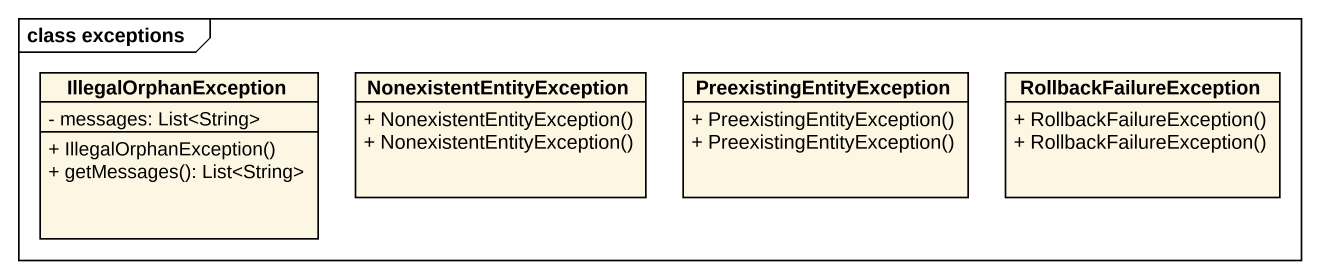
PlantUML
@startuml
mainframe class exceptions
hide circle
hide empty members
skinparam classAttributeIconSize 0
class IllegalOrphanException {
  - messages: List<String>
  + IllegalOrphanException()
  + getMessages(): List<String>
}
class NonexistentEntityException {
  + NonexistentEntityException()
  + NonexistentEntityException()
}
class PreexistingEntityException {
  + PreexistingEntityException()
  + PreexistingEntityException()
}
class RollbackFailureException {
  + RollbackFailureException()
  + RollbackFailureException()
}
@enduml
